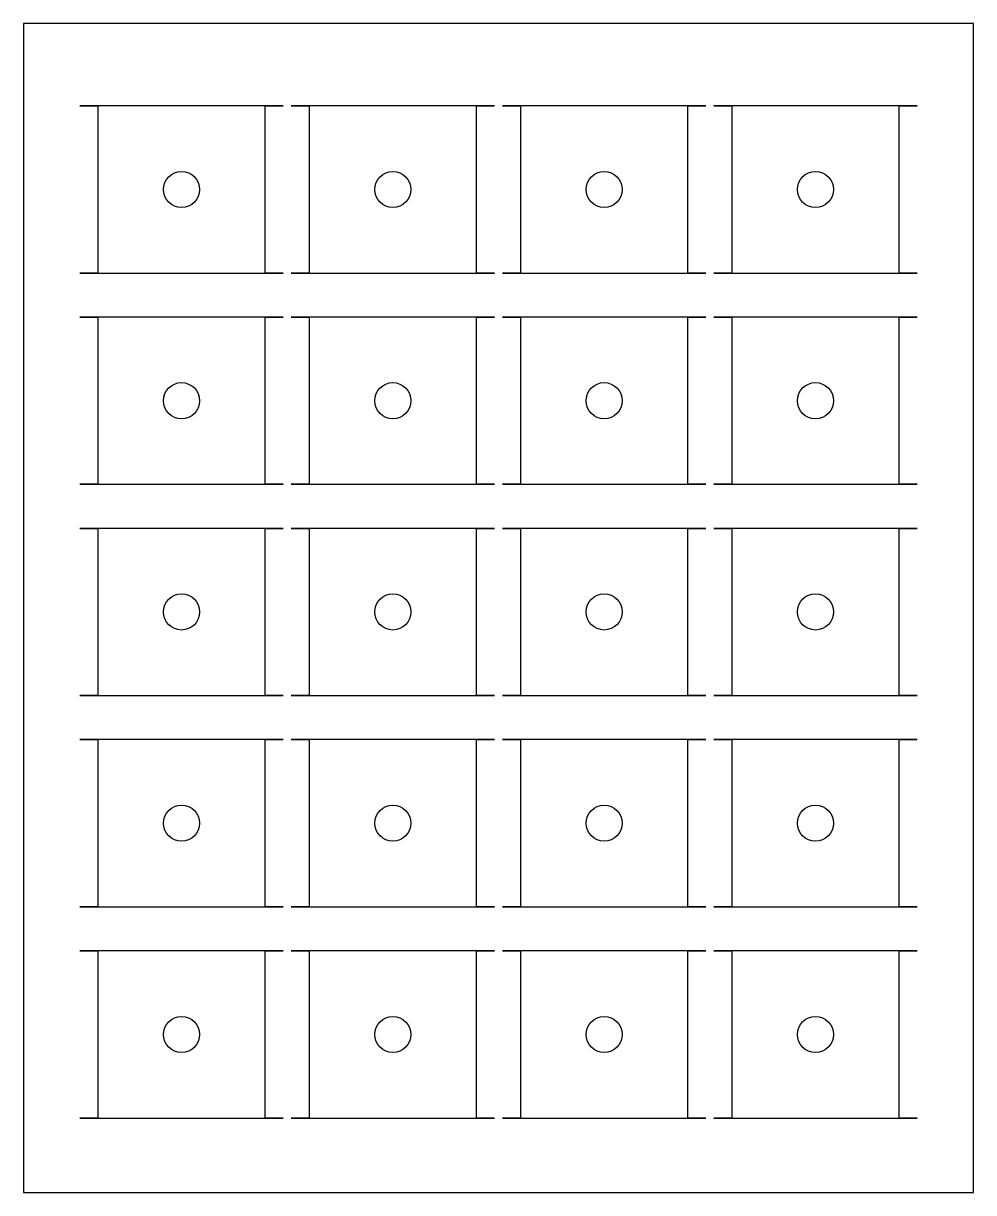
# Model space of a CAD drawing. Extents: x -5 to 79, y -5 to 98.
import ezdxf

# ---------------------------------------------------------------- set-up
doc = ezdxf.new("R2010")
doc.units = 0

# ---------------------------------------------------------------- blocks, each defined once
blk = doc.blocks.new('jig_10')
blk.add_polyline3d([(-7.4, -7.4, 0), (-9, -7.4, 0), (9, -7.4, 0), (7.4, -7.4, 0), (7.4, 7.4, 0), (9, 7.4, 0), (-9, 7.4, 0), (-7.4, 7.4, 0), (-7.4, -7.4, 0)])
blk.add_circle((0, 0), 1.6)

msp = doc.modelspace()

# ---------------------------------------------------------------- linework, layer by layer
msp.add_polyline3d([(-5, -5, 0), (79.1, -5, 0), (79.1, 98.5, 0), (-5, 98.5, 0), (-5, -5, 0)])

# ---------------------------------------------------------------- block references
for p in [(9, 83.8), (27.7, 83.8), (46.4, 83.8), (65.1, 83.8), (9, 65.1), (27.7, 65.1), (46.4, 65.1), (65.1, 65.1), (9, 46.4), (27.7, 46.4), (46.4, 46.4), (65.1, 46.4), (9, 27.7), (27.7, 27.7), (46.4, 27.7), (65.1, 27.7), (9, 9), (27.7, 9), (46.4, 9), (65.1, 9)]:
    msp.add_blockref('jig_10', p)

doc.saveas('drawing.dxf')
